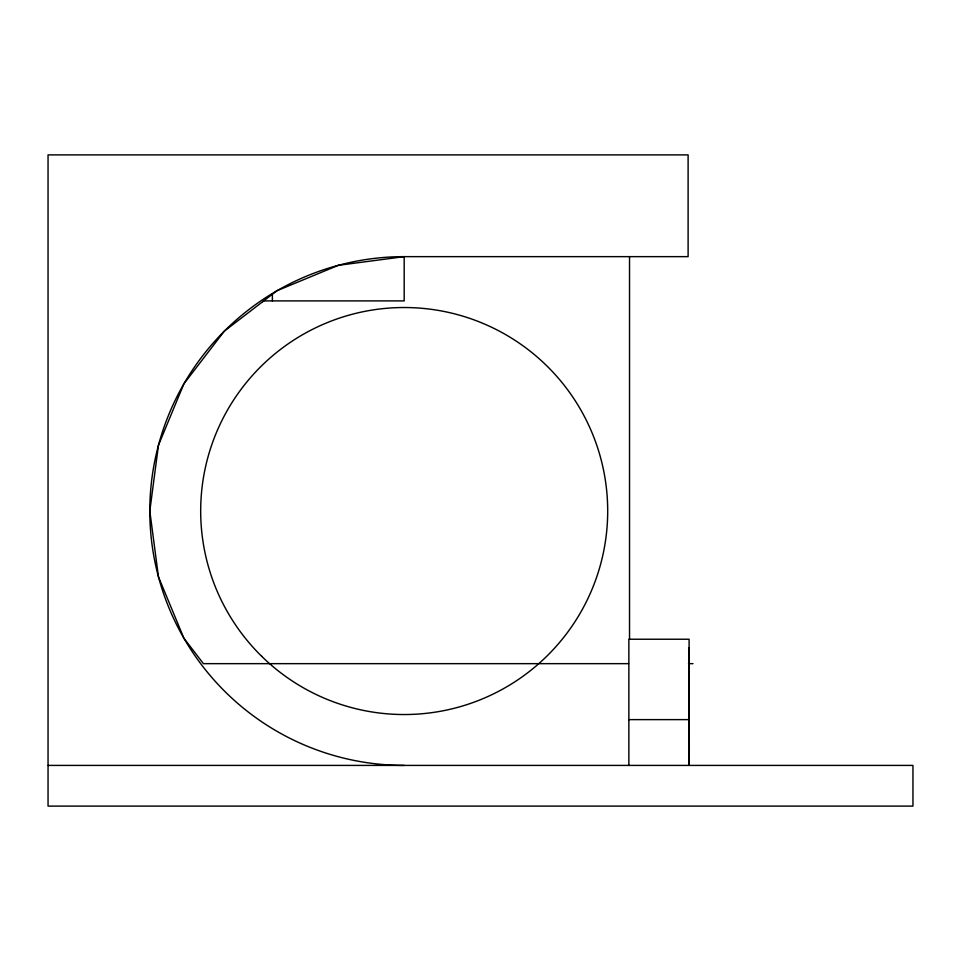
<?xml version="1.0" encoding="UTF-8"?>
<svg xmlns="http://www.w3.org/2000/svg" width="961" height="961" viewBox="0 0 961 961"><rect width="100%" height="100%" fill="white"/><g stroke="black" fill="none" stroke-linecap="round" stroke-linejoin="round"><path stroke-width="1.44" d="M689.049 704.785L689.097 765.412L689.145 663.655M262.701 301.694L263.734 300.901L404.185 300.901L404.185 256.647L688.112 256.647L688.112 154.889L48.05 154.889L48.05 806.111L912.95 806.111L912.95 765.412L48.05 765.412M628.602 663.655L203.408 663.655L183.887 638.212L158.469 576.864L149.808 511.024L158.469 445.183L183.887 383.835L224.309 331.149L276.972 290.727L338.38 265.308L404.185 256.647A254.377 254.377 0 0 0 149.808 511.024A254.377 254.377 0 0 0 404.185 765.412M688.484 663.655L692.977 663.655M628.866 719.621L689.097 719.621M689.097 657.024L689.145 663.655M689.097 647.69L689.313 749.976M689.097 765.412L689.097 639.233L628.866 639.233L628.866 765.412M629.527 256.647L629.527 639.341M272.383 294.27L272.383 300.901M261.692 656.315A203.504 203.504 0 0 0 601.262 561.789A203.504 203.504 0 0 0 349.6 314.98A203.504 203.504 0 0 0 261.692 656.315"/></g></svg>
